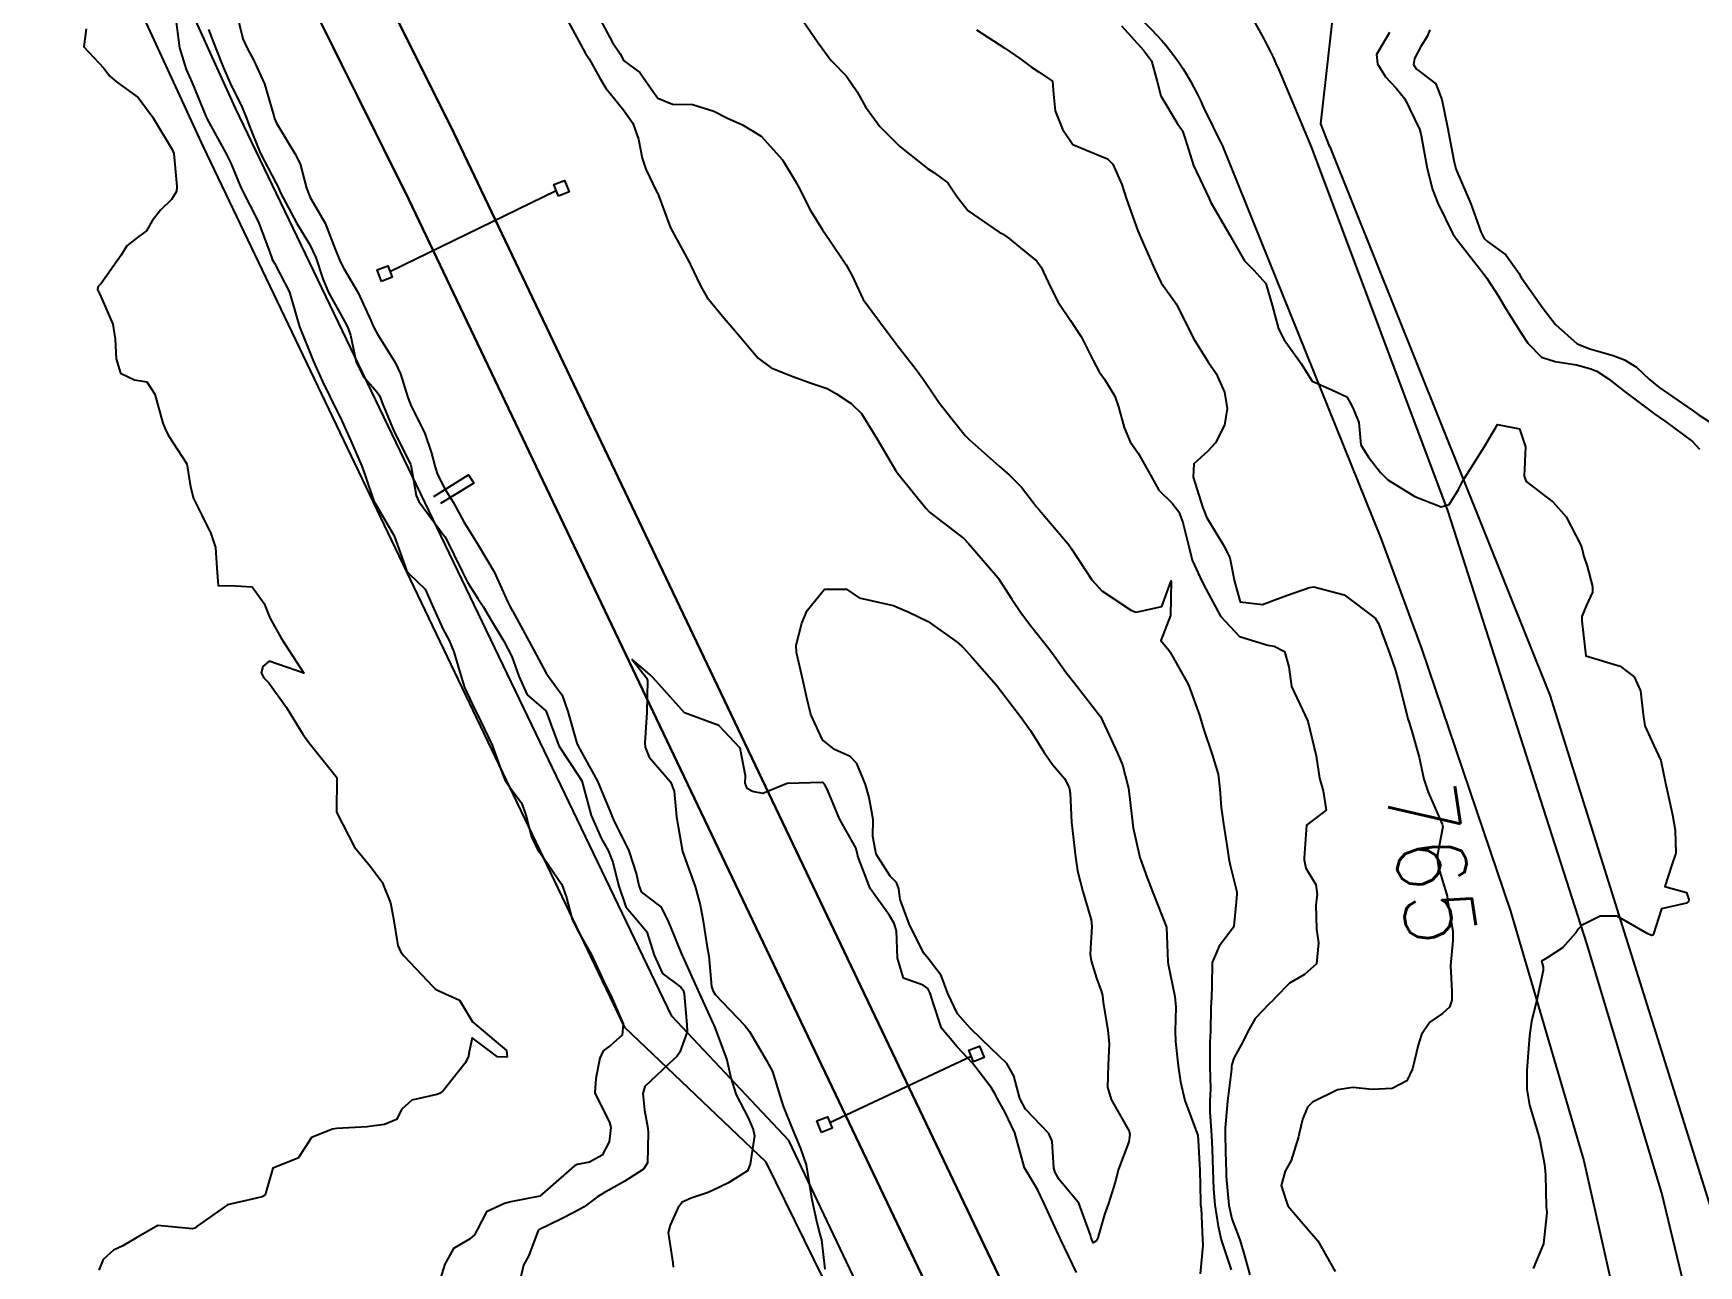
# Model space of a CAD drawing. Header units: metres. Extents: x 318500 to 325275, y 7408834 to 7428799.
# Drawn here: x 321625.1 to 321721.3, y 7423435.4 to 7423506.6 of the extents above; entities that cross this region are included whole.
import ezdxf
from ezdxf.enums import TextEntityAlignment as Align

# ---------------------------------------------------------------- set-up
doc = ezdxf.new("R2010")
doc.units = ezdxf.units.M
doc.header["$MEASUREMENT"] = 0
for name, color, linetype in [('Canaleta de Drenagem', 151, 'Continuous'), ('Cotas', 45, 'Continuous'), ('Curvas de Nivel 1m', 11, 'Continuous'), ('Curvas de Nivel 5m', 15, 'Continuous'), ('Divisas', 45, 'Continuous'), ('Linha Férrea', 20, 'Continuous'), ('Pórticos', 45, 'Continuous'), ('Subestação Elétrica', 143, 'Continuous'), ('Vias Primárias', 230, 'Continuous'), ('Vias Secundárias', 230, 'Continuous')]:
    doc.layers.add(name, color=color, linetype=linetype)
doc.styles.add('Style-STANDARD', font='STANDARD.shx')

msp = doc.modelspace()

# ---------------------------------------------------------------- linework, layer by layer
at = {"layer": 'Canaleta de Drenagem'}
msp.add_lwpolyline([(321648.235, 7423479.816), (321650.246, 7423481.062), (321650.54, 7423480.588), (321648.626, 7423479.401)], dxfattribs=at)
at = {"layer": 'Curvas de Nivel 1m', "flags": 128}
for points, elevation in [([(321633.298, 7423507.65), (321633.557, 7423505.715), (321633.944, 7423504.465), (321634.279, 7423503.704), (321635.061, 7423501.782), (321635.1, 7423501.691), (321635.149, 7423501.6), (321636.213, 7423499.674), (321636.507, 7423499.062), (321637.1, 7423497.66), (321638.103, 7423495.65), (321638.772, 7423493.907), (321638.858, 7423493.633), (321638.91, 7423493.503), (321639.037, 7423493.282), (321639.898, 7423491.621), (321640.269, 7423490.349), (321640.475, 7423489.615), (321640.972, 7423488.38), (321641.289, 7423487.605), (321641.8, 7423486.448), (321642.223, 7423485.591), (321642.919, 7423484.18), (321643.199, 7423483.576), (321643.451, 7423483.023), (321644.082, 7423481.562), (321644.284, 7423480.969), (321644.772, 7423479.551), (321644.858, 7423479.398), (321645.937, 7423477.539), (321646.573, 7423475.763), (321646.653, 7423475.531), (321646.798, 7423475.367), (321647.734, 7423474.461), (321648.167, 7423473.509), (321648.76, 7423472.176), (321649.127, 7423471.494), (321649.391, 7423470.84), (321649.803, 7423469.484), (321650.015, 7423468.783), (321650.621, 7423467.471), (321650.698, 7423467.335), (321651.596, 7423465.461), (321652.149, 7423463.953), (321652.335, 7423463.453), (321652.635, 7423462.985), (321653.306, 7423462.119), (321653.54, 7423461.436), (321653.866, 7423460.166), (321654.215, 7423459.426), (321654.583, 7423458.931), (321655.621, 7423457.404), (321655.868, 7423456.715), (321656.216, 7423455.395), (321656.531, 7423454.773), (321657.329, 7423453.382), (321658.054, 7423451.815), (321658.264, 7423451.372), (321658.484, 7423450.962), (321659.161, 7423449.359), (321659.109, 7423448.702), (321658.441, 7423448.105), (321658.013, 7423447.797), (321657.821, 7423447.376), (321657.593, 7423446.204), (321657.522, 7423445.379), (321658.385, 7423443.672), (321658.451, 7423443.369), (321658.368, 7423442.558), (321657.946, 7423441.785), (321657.232, 7423441.381), (321656.506, 7423441.231), (321656.348, 7423441.159), (321654.355, 7423439.42), (321652.689, 7423439.08), (321652.323, 7423438.986), (321651.27, 7423438.506), (321650.734, 7423437.466), (321650.578, 7423437.185), (321650.292, 7423436.936), (321649.378, 7423436.389), (321648.879, 7423435.491), (321648.25, 7423433.5)], 771), ([(321636.86, 7423507.666), (321637.209, 7423506.236), (321637.477, 7423505.657), (321637.816, 7423505.032), (321638.45, 7423503.647), (321639, 7423501.794), (321639.043, 7423501.641), (321639.146, 7423501.379), (321640.212, 7423499.624), (321640.508, 7423499.014), (321640.879, 7423497.613), (321641.092, 7423497.082), (321641.956, 7423495.597), (321642.539, 7423494.096), (321642.746, 7423493.584), (321642.834, 7423493.379), (321643.034, 7423492.974), (321643.86, 7423491.572), (321644.59, 7423489.97), (321644.777, 7423489.562), (321644.984, 7423489.179), (321646.004, 7423487.544), (321646.309, 7423486.892), (321646.725, 7423485.532), (321646.933, 7423485.036), (321647.69, 7423483.518), (321648.091, 7423482.313), (321648.305, 7423481.509), (321648.449, 7423481.079), (321648.868, 7423480.265), (321649.342, 7423479.495), (321649.97, 7423478.356), (321650.498, 7423477.475), (321650.823, 7423476.984), (321651.714, 7423475.461), (321652.517, 7423473.719), (321652.641, 7423473.451), (321652.776, 7423473.207), (321653.745, 7423471.435), (321654.723, 7423469.604), (321654.855, 7423469.418), (321655.64, 7423468.337), (321655.967, 7423467.401), (321656.497, 7423465.568), (321656.57, 7423465.391), (321656.668, 7423465.224), (321657.69, 7423463.379), (321658.435, 7423461.559), (321658.505, 7423461.371), (321658.617, 7423461.15), (321659.502, 7423459.356), (321659.94, 7423457.979), (321660.068, 7423457.347), (321660.201, 7423456.99), (321660.554, 7423456.71), (321661.343, 7423456.119), (321661.743, 7423455.322), (321662.512, 7423453.451), (321662.576, 7423453.309), (321662.624, 7423453.193), (321663.485, 7423451.3), (321664.346, 7423449.407), (321664.393, 7423449.291), (321664.458, 7423449.147), (321665.154, 7423447.279), (321665.382, 7423446.238), (321665.699, 7423445.271), (321666.39, 7423443.927), (321666.673, 7423443.256), (321666.743, 7423442.886), (321666.509, 7423441.258), (321666.346, 7423440.881), (321665.24, 7423440.177), (321664.334, 7423439.736), (321664.024, 7423439.602), (321663.102, 7423439.302), (321662.573, 7423439.061), (321662.321, 7423438.726), (321661.88, 7423437.743), (321661.773, 7423437.318), (321662.034, 7423435.553), (321662.055, 7423435.313)], 769), ([(321655.898, 7423507.413), (321656.724, 7423505.888), (321657, 7423505.402), (321657.197, 7423505.076), (321657.797, 7423504.001), (321658.171, 7423503.385), (321659.162, 7423502.164), (321659.733, 7423501.361), (321660.05, 7423500.442), (321660.271, 7423499.353), (321660.478, 7423498.714), (321661.101, 7423497.427), (321661.15, 7423497.339), (321661.187, 7423497.251), (321661.908, 7423495.332), (321662.942, 7423493.421), (321662.998, 7423493.32), (321663.039, 7423493.235), (321663.647, 7423491.932), (321664.018, 7423491.305), (321665.002, 7423490.11), (321665.712, 7423489.279), (321666.968, 7423487.807), (321667.713, 7423487.252), (321668.955, 7423486.739), (321670.073, 7423486.345), (321670.948, 7423486.053), (321671.493, 7423485.75), (321672.339, 7423485.189), (321672.931, 7423484.6), (321673.807, 7423483.171), (321674.883, 7423481.328), (321675.004, 7423481.158), (321675.853, 7423480.128), (321676.639, 7423479.133), (321676.857, 7423478.915), (321677.69, 7423478.275), (321678.834, 7423477.378), (321679.111, 7423477.097), (321680.801, 7423475.128), (321680.839, 7423475.079), (321681.607, 7423473.887), (321682.163, 7423473.059), (321682.768, 7423472.273), (321683.738, 7423471.035), (321684.167, 7423470.451), (321684.736, 7423469.668), (321685.252, 7423469.015), (321686.702, 7423467.134), (321686.785, 7423466.999), (321686.869, 7423466.826), (321687.711, 7423464.984), (321687.992, 7423464.309), (321688.353, 7423462.974), (321688.577, 7423461.014), (321688.584, 7423460.971), (321688.616, 7423460.682), (321689.003, 7423458.964), (321689.423, 7423457.802), (321689.757, 7423456.952), (321690.54, 7423454.94), (321690.623, 7423452.939), (321690.642, 7423452.805), (321691.024, 7423450.935), (321691.085, 7423450.329), (321691.041, 7423448.934), (321691.051, 7423448.334), (321691.206, 7423446.932), (321691.344, 7423446.008), (321691.6, 7423444.928), (321692.323, 7423442.978), (321692.343, 7423442.92), (321692.376, 7423442.632), (321692.46, 7423440.918), (321692.496, 7423439.082), (321692.511, 7423438.917), (321692.532, 7423438.712), (321692.628, 7423436.915), (321692.645, 7423436.565), (321692.478, 7423434.917)], 768), ([(321657.817, 7423507.391), (321658.556, 7423506.033), (321658.994, 7423505.373), (321659.063, 7423505.237), (321659.196, 7423504.998), (321660.138, 7423504.304), (321660.781, 7423503.346), (321661.172, 7423502.819), (321662.022, 7423502.477), (321663.167, 7423502.452), (321664.401, 7423502.062), (321665.156, 7423501.673), (321666.057, 7423501.276), (321667.14, 7423500.62), (321668.365, 7423499.248), (321669.108, 7423498.04), (321669.381, 7423497.514), (321669.518, 7423497.234), (321669.993, 7423496.32), (321670.681, 7423495.216), (321671.062, 7423494.66), (321672.045, 7423493.195), (321672.399, 7423492.555), (321673.02, 7423491.18), (321674.517, 7423489.165), (321674.981, 7423488.545), (321676.084, 7423487.143), (321676.454, 7423486.637), (321676.948, 7423485.906), (321677.263, 7423485.445), (321677.496, 7423485.122), (321678.914, 7423483.34), (321679.145, 7423483.098), (321680.887, 7423481.559), (321681.449, 7423481.071), (321682.161, 7423480.348), (321682.864, 7423479.449), (321683.036, 7423479.221), (321683.184, 7423479.045), (321684.831, 7423477.117), (321684.904, 7423477.019), (321685.048, 7423476.797), (321686.227, 7423475.006), (321686.801, 7423474.371), (321688.519, 7423473.239), (321688.782, 7423473.135), (321690.265, 7423473.47), (321690.81, 7423474.94), (321690.78, 7423472.94), (321690.215, 7423471.491), (321690.668, 7423470.941), (321690.703, 7423470.894), (321690.749, 7423470.832), (321691.813, 7423468.929), (321692.441, 7423467.186), (321692.516, 7423466.922), (321692.691, 7423466.347), (321693.185, 7423464.912), (321693.53, 7423463.778), (321693.616, 7423462.906), (321693.687, 7423461.852), (321693.836, 7423460.902), (321694.065, 7423459.431), (321694.14, 7423458.897), (321694.211, 7423458.52), (321694.572, 7423457.054), (321694.599, 7423456.918), (321694.601, 7423456.89), (321694.606, 7423456.853), (321694.563, 7423456.4), (321694.421, 7423455.013), (321694.366, 7423454.893), (321693.573, 7423453.856), (321693.18, 7423452.91), (321693.151, 7423451.565), (321693.139, 7423450.91), (321693.094, 7423450.297), (321693.075, 7423448.911), (321693.049, 7423448.313), (321693.036, 7423446.911), (321693.089, 7423445.583), (321693.049, 7423444.91), (321693.034, 7423444.277), (321693.131, 7423442.909), (321693.178, 7423442.098), (321693.22, 7423440.907), (321693.251, 7423439.818), (321693.34, 7423438.905), (321693.532, 7423437.681), (321693.692, 7423436.899), (321694.274, 7423435.155)], 767), ([(321669.579, 7423507.235), (321670.42, 7423506.014), (321671.001, 7423505.213), (321671.083, 7423505.096), (321671.198, 7423504.969), (321672.072, 7423504.08), (321672.68, 7423503.187), (321673.167, 7423502.312), (321673.984, 7423501.172), (321675.133, 7423500.032), (321676.263, 7423499.143), (321676.743, 7423498.762), (321677.114, 7423498.513), (321677.917, 7423497.926), (321678.448, 7423497.11), (321679.088, 7423496.316), (321680.885, 7423495.082), (321681.068, 7423494.977), (321681.37, 7423494.771), (321683.045, 7423493.398), (321683.306, 7423493.046), (321683.852, 7423491.862), (321684.287, 7423491.031), (321685.004, 7423489.978), (321685.628, 7423489.014), (321686.309, 7423487.667), (321686.661, 7423487.003), (321686.956, 7423486.597), (321687.562, 7423485.607), (321687.768, 7423484.988), (321688.103, 7423483.802), (321688.451, 7423482.977), (321688.9, 7423482.323), (321689.675, 7423480.958), (321690.101, 7423480.18), (321690.865, 7423479.424), (321691.248, 7423478.936), (321691.481, 7423478.303), (321691.822, 7423476.93), (321692.027, 7423476.133), (321692.572, 7423474.922), (321692.804, 7423474.49), (321693.667, 7423472.907), (321694.763, 7423471.737), (321696.393, 7423471.228), (321696.755, 7423471.18), (321697.352, 7423470.854), (321697.611, 7423469.982), (321697.762, 7423468.85), (321698.7, 7423466.84), (321699.18, 7423464.832), (321699.367, 7423463.539), (321699.581, 7423462.826), (321699.758, 7423461.698), (321698.62, 7423460.84), (321698.487, 7423458.946), (321698.49, 7423458.841), (321698.585, 7423458.352), (321699.16, 7423457.415), (321699.246, 7423456.83), (321699.166, 7423456.225), (321699.193, 7423454.83), (321699.318, 7423454.039), (321699.201, 7423452.83), (321698.504, 7423452.22), (321697.637, 7423451.71), (321696.821, 7423450.857), (321696.665, 7423450.681), (321696.485, 7423450.529), (321695.667, 7423449.677), (321695.221, 7423448.879), (321694.976, 7423448.358), (321694.437, 7423447.384), (321694.303, 7423447.021), (321694.292, 7423446.892), (321694.287, 7423446.751), (321694.061, 7423444.895), (321693.928, 7423443.356), (321693.923, 7423442.897), (321693.968, 7423441.284), (321693.977, 7423440.896), (321693.991, 7423440.54), (321694.139, 7423438.893), (321694.318, 7423438.095), (321694.776, 7423436.883), (321694.986, 7423436.183), (321695.357, 7423434.874)], 766), ([(321628.17, 7423506.826), (321628.035, 7423505.782), (321629.188, 7423504.552), (321629.514, 7423504.096), (321629.903, 7423503.759), (321631.167, 7423502.862), (321631.983, 7423501.728), (321633.122, 7423499.841), (321633.189, 7423499.709), (321633.217, 7423499.612), (321633.395, 7423497.707), (321633.386, 7423497.417), (321633.089, 7423496.965), (321632.444, 7423496.355), (321631.967, 7423495.727), (321631.636, 7423495.156), (321631.055, 7423494.719), (321630.515, 7423494.281), (321630.191, 7423493.753), (321629.023, 7423492.117), (321628.848, 7423491.945), (321628.811, 7423491.772), (321629.014, 7423491.36), (321629.71, 7423489.759), (321629.838, 7423488.896), (321629.89, 7423487.756), (321630.134, 7423486.935), (321630.948, 7423486.559), (321631.658, 7423486.44), (321632.127, 7423485.722), (321632.585, 7423484.045), (321632.717, 7423483.713), (321632.905, 7423483.358), (321633.965, 7423481.699), (321634.191, 7423480.372), (321634.353, 7423479.695), (321634.846, 7423478.731), (321635.365, 7423477.682), (321635.63, 7423476.866), (321635.711, 7423475.676), (321635.789, 7423474.674), (321636.79, 7423474.653), (321637.748, 7423474.604), (321638.446, 7423473.635), (321638.768, 7423472.802), (321639.418, 7423471.623), (321640.72, 7423469.61), (321638.73, 7423470.299), (321638.359, 7423470.002), (321638.272, 7423469.637), (321638.426, 7423469.343), (321638.714, 7423469.062), (321639.732, 7423467.62), (321640.677, 7423466.086), (321641.014, 7423465.605), (321642.64, 7423463.58), (321642.62, 7423461.58), (321643.658, 7423459.564), (321644.574, 7423458.451), (321645.248, 7423457.543), (321645.731, 7423456.355), (321645.878, 7423455.537), (321646.16, 7423453.889), (321646.306, 7423453.532), (321646.506, 7423453.289), (321648.19, 7423451.504), (321648.331, 7423451.355), (321648.478, 7423451.293), (321649.718, 7423450.727), (321650.46, 7423449.47), (321652.436, 7423447.831), (321652.478, 7423447.449), (321652.43, 7423447.432), (321651.911, 7423447.455), (321650.446, 7423448.545), (321650.263, 7423447.642), (321650.242, 7423447.473), (321650.026, 7423447.076), (321648.775, 7423445.495), (321648.571, 7423445.335), (321648.407, 7423445.289), (321646.961, 7423444.962), (321646.394, 7423444.444), (321646.084, 7423443.832), (321645.392, 7423443.54), (321644.495, 7423443.432), (321644.378, 7423443.424), (321642.639, 7423443.313), (321642.376, 7423443.281), (321641.164, 7423442.802), (321640.404, 7423441.609), (321640.35, 7423441.59), (321638.944, 7423441.024), (321638.543, 7423439.628), (321638.494, 7423439.462), (321638.326, 7423439.365), (321637.99, 7423439.3), (321636.313, 7423438.918), (321634.579, 7423437.686), (321634.428, 7423437.558), (321634.298, 7423437.526), (321632.3, 7423437.71), (321631.033, 7423436.985), (321630.282, 7423436.542), (321629.741, 7423436.285), (321629.149, 7423435.757), (321628.888, 7423435.134)], 772), ([(321687.935, 7423506.989), (321689.209, 7423505.59), (321689.677, 7423504.963), (321690.006, 7423503.776), (321690.216, 7423502.954), (321691.157, 7423501.375), (321691.457, 7423500.937), (321691.62, 7423500.458), (321692.094, 7423498.93), (321692.996, 7423497.026), (321693.041, 7423496.921), (321693.098, 7423496.78), (321694.198, 7423494.903), (321695.048, 7423493.415), (321695.589, 7423492.882), (321696.271, 7423492.11), (321696.639, 7423490.866), (321696.999, 7423489.492), (321697.339, 7423488.857), (321698.316, 7423487.5), (321698.72, 7423486.842), (321698.956, 7423486.478), (321700.094, 7423485.965), (321700.948, 7423485.56), (321701.229, 7423485.091), (321701.363, 7423484.804), (321701.64, 7423484.089), (321701.763, 7423482.797), (321702.195, 7423482.083), (321702.894, 7423481.197), (321703.32, 7423480.776), (321704.876, 7423479.805), (321706.395, 7423479.21), (321706.869, 7423479.358), (321707.393, 7423480.212), (321707.659, 7423480.718), (321708.91, 7423482.7), (321709.66, 7423483.962), (321710.926, 7423483.727), (321711.277, 7423482.674), (321711.198, 7423480.98), (321711.305, 7423480.674), (321712.873, 7423479.485), (321713.626, 7423478.642), (321714.467, 7423476.994), (321714.576, 7423476.624), (321714.62, 7423476.415), (321714.822, 7423475.786), (321715.143, 7423474.617), (321715.141, 7423474.28), (321714.794, 7423473.536), (321714.515, 7423472.893), (321714.522, 7423472.624), (321714.75, 7423470.62), (321716.744, 7423470.023), (321717.547, 7423469.397), (321717.912, 7423468.582), (321718.071, 7423467.218), (321718.163, 7423466.578), (321718.683, 7423465.435), (321719.08, 7423464.564), (321719.354, 7423463.256), (321719.498, 7423462.557), (321719.757, 7423461.429), (321719.915, 7423460.551), (321719.94, 7423459.21), (321719.717, 7423458.553), (321719.305, 7423457.287), (321720.574, 7423456.941), (321720.704, 7423456.539), (321720.684, 7423456.423), (321720.567, 7423456.326), (321719.123, 7423456.001), (321718.667, 7423454.568), (321718.622, 7423454.485), (321718.538, 7423454.459), (321718.297, 7423454.574), (321716.555, 7423455.58), (321715.585, 7423455.579), (321714.547, 7423455.054), (321714.327, 7423454.839), (321714.166, 7423454.626), (321713.41, 7423453.753), (321712.518, 7423453.178), (321712.192, 7423452.978), (321712.283, 7423452.653), (321712.293, 7423452.438), (321711.895, 7423450.659), (321711.615, 7423449.52), (321711.502, 7423448.664), (321711.429, 7423447.682), (321711.348, 7423446.666), (321711.348, 7423445.594), (321711.5, 7423444.664), (321711.975, 7423443.067), (321712.095, 7423442.654), (321712.359, 7423441.233), (321712.415, 7423440.649), (321712.456, 7423438.773), (321712.472, 7423438.648), (321712.502, 7423438.472), (321712.3, 7423436.65), (321711.707, 7423435.23)], 764), ([(321703.413, 7423506.601), (321703.222, 7423506.288), (321702.661, 7423505.342), (321702.724, 7423504.795), (321703.193, 7423504.046), (321703.798, 7423503.393), (321704.308, 7423502.773), (321705.154, 7423501.015), (321705.228, 7423500.759), (321705.247, 7423500.66), (321705.589, 7423498.753), (321705.895, 7423497.535), (321706.204, 7423496.743), (321707.074, 7423494.983), (321707.237, 7423494.728), (321707.922, 7423493.857), (321708.829, 7423492.712), (321709.037, 7423492.416), (321709.702, 7423491.372), (321710.117, 7423490.694), (321710.999, 7423489.287), (321711.401, 7423488.674), (321712.187, 7423487.867), (321712.98, 7423487.609), (321714.206, 7423487.41), (321714.976, 7423487.204), (321715.393, 7423487.043), (321716.067, 7423486.614), (321716.96, 7423485.904), (321718.745, 7423484.573), (321718.938, 7423484.434), (321719.353, 7423484.147), (321720.917, 7423482.994), (321721.311, 7423482.544)], 763), ([(321705.745, 7423506.752), (321705.6, 7423506.378), (321705.216, 7423505.794), (321704.866, 7423505.104), (321704.807, 7423504.766), (321704.951, 7423504.517), (321705.196, 7423504.34), (321706.084, 7423503.641), (321706.438, 7423502.741), (321706.761, 7423501.131), (321706.845, 7423500.735), (321707.127, 7423499.221), (321707.249, 7423498.729), (321707.341, 7423498.504), (321708.115, 7423496.72), (321708.699, 7423495.09), (321708.884, 7423494.712), (321709.067, 7423494.531), (321710.138, 7423493.776), (321710.895, 7423492.682), (321710.951, 7423492.584), (321711.046, 7423492.433), (321712.291, 7423490.661), (321713.006, 7423489.747), (321714.261, 7423488.637), (321714.987, 7423488.338), (321716.33, 7423487.956), (321716.981, 7423487.702), (321717.672, 7423487.285), (321718.432, 7423486.578), (321718.963, 7423486.119), (321720.33, 7423485.175), (321720.943, 7423484.766), (321721.229, 7423484.546), (321722.924, 7423483.454)], 762), ([(321685.351, 7423435.009), (321684.433, 7423436.883), (321684.374, 7423437.019), (321684.302, 7423437.179), (321683.456, 7423439.033), (321683.09, 7423439.791), (321682.35, 7423441.05), (321681.78, 7423443.059), (321681.229, 7423444.236), (321680.757, 7423445.075), (321680.641, 7423445.306), (321680.416, 7423445.686), (321679.342, 7423447.091), (321678.444, 7423448.038), (321677.551, 7423449.114), (321677.081, 7423450.521), (321676.892, 7423451.124), (321676.767, 7423451.4), (321676.495, 7423451.603), (321675.349, 7423451.998), (321675.014, 7423453.152), (321674.958, 7423454.729), (321674.818, 7423455.156), (321674.547, 7423455.623), (321673.434, 7423457.171), (321672.722, 7423459.045), (321672.693, 7423459.179), (321672.595, 7423459.529), (321671.665, 7423461.194), (321670.973, 7423462.877), (321670.783, 7423463.208), (321670.72, 7423463.278), (321670.651, 7423463.301), (321668.64, 7423463.24), (321667.23, 7423462.659), (321666.635, 7423462.775), (321666.32, 7423462.948), (321666.213, 7423463.266), (321666.229, 7423463.683), (321665.926, 7423465.271), (321664.69, 7423466.593), (321662.7, 7423467.32), (321660.902, 7423469.338), (321660.723, 7423469.523), (321659.691, 7423470.401), (321660.507, 7423469.343), (321660.564, 7423469.188), (321660.534, 7423467.342), (321660.423, 7423465.595), (321660.44, 7423465.343), (321660.661, 7423464.755), (321661.892, 7423463.327), (321662.109, 7423462.8), (321662.24, 7423461.316), (321662.59, 7423459.31), (321663.327, 7423457.302), (321663.611, 7423456.243), (321663.78, 7423455.298), (321664.027, 7423453.785), (321664.111, 7423453.294), (321664.275, 7423451.509), (321664.344, 7423451.291), (321664.487, 7423451.063), (321666.187, 7423449.264), (321666.455, 7423448.912), (321667.447, 7423447.245), (321667.794, 7423446.61), (321668.223, 7423445.233), (321668.401, 7423444.607), (321668.969, 7423443.224), (321669.412, 7423442.172), (321669.726, 7423441.216), (321670.008, 7423439.539), (321670.054, 7423439.213), (321670.313, 7423438.072), (321670.531, 7423437.207), (321670.614, 7423436.887), (321670.816, 7423435.202)], 768)]:
    msp.add_lwpolyline(points, dxfattribs=dict(at, elevation=elevation))
at = {"layer": 'Curvas de Nivel 1m', "elevation": 769, "flags": 128}
msp.add_lwpolyline([(321683.966, 7423464.334), (321684.655, 7423463.536), (321684.923, 7423463.017), (321684.986, 7423462.676), (321685.06, 7423461.016), (321685.113, 7423460.515), (321685.282, 7423459.013), (321685.403, 7423458.191), (321685.709, 7423457.009), (321686.185, 7423455.364), (321686.231, 7423455.003), (321686.135, 7423453.384), (321686.188, 7423453.003), (321686.5, 7423451.994), (321686.768, 7423451.271), (321686.836, 7423450.995), (321686.89, 7423450.587), (321687.145, 7423448.99), (321687.228, 7423448.209), (321687.164, 7423446.989), (321687.135, 7423445.707), (321687.343, 7423444.986), (321688.383, 7423443.171), (321688.414, 7423442.969), (321688.374, 7423442.55), (321687.767, 7423440.979), (321687.572, 7423440.211), (321687.199, 7423438.987), (321686.966, 7423438.345), (321686.575, 7423436.996), (321686.485, 7423436.809), (321686.296, 7423436.707), (321686.184, 7423437.001), (321686.149, 7423437.155), (321685.478, 7423439.009), (321684.344, 7423440.38), (321684.107, 7423440.783), (321684.039, 7423441.025), (321683.935, 7423442.588), (321683.738, 7423443.03), (321682.401, 7423444.443), (321682.064, 7423445.055), (321681.727, 7423446.364), (321681.322, 7423447.067), (321680.443, 7423447.925), (321679.218, 7423449.092), (321678.473, 7423449.943), (321677.905, 7423451.109), (321677.533, 7423452.147), (321676.78, 7423453.126), (321676.515, 7423453.47), (321675.673, 7423455.143), (321675.164, 7423456.548), (321675.094, 7423457.152), (321674.953, 7423457.533), (321674.577, 7423457.882), (321673.769, 7423459.168), (321673.588, 7423460.187), (321673.598, 7423461.17), (321673.372, 7423462.44), (321673.151, 7423463.175), (321672.662, 7423464.386), (321672.283, 7423464.802), (321671.373, 7423465.199), (321670.678, 7423465.756), (321669.994, 7423467.221), (321669.748, 7423468.262), (321669.546, 7423469.228), (321669.17, 7423470.808), (321669.149, 7423471.234), (321669.49, 7423472.508), (321669.788, 7423473.225), (321670.792, 7423474.455), (321672.06, 7423474.458), (321672.788, 7423473.97), (321674.336, 7423473.613), (321674.784, 7423473.513), (321675.026, 7423473.4), (321675.623, 7423473.147), (321676.772, 7423472.59), (321678.46, 7423471.399), (321678.751, 7423471.146), (321678.798, 7423471.1), (321679.341, 7423470.498), (321680.592, 7423469.081), (321680.728, 7423468.918), (321682.148, 7423467.058), (321682.689, 7423466.3), (321683.482, 7423465.038)], close=True, dxfattribs=at)
at = {"layer": 'Curvas de Nivel 5m', "flags": 128}
for points, elevation in [([(321635.216, 7423506.772), (321635.651, 7423505.683), (321636.081, 7423504.569), (321636.478, 7423503.671), (321637.159, 7423502.27), (321637.419, 7423501.657), (321637.572, 7423501.228), (321638.199, 7423499.649), (321639.103, 7423497.925), (321639.208, 7423497.746), (321639.258, 7423497.638), (321639.382, 7423497.349), (321640.303, 7423495.622), (321641.052, 7423494.385), (321641.427, 7423493.604), (321641.817, 7423492.387), (321642.148, 7423491.593), (321642.997, 7423490.072), (321643.262, 7423489.577), (321643.423, 7423489.136), (321643.743, 7423487.572), (321644.153, 7423486.769), (321644.943, 7423485.865), (321645.069, 7423485.677), (321645.127, 7423485.548), (321645.261, 7423485.221), (321645.954, 7423483.54), (321646.882, 7423481.687), (321646.929, 7423481.529), (321647.218, 7423479.879), (321647.37, 7423479.522), (321648.831, 7423477.545), (321648.863, 7423477.5), (321648.922, 7423477.405), (321649.871, 7423475.484), (321650.173, 7423474.858), (321650.785, 7423473.921), (321651.077, 7423473.467), (321651.552, 7423472.678), (321652.276, 7423471.455), (321652.737, 7423470.574), (321653.138, 7423469.444), (321653.633, 7423468.36), (321654.7, 7423467.438), (321654.715, 7423467.404), (321655.452, 7423465.408), (321656.643, 7423463.603), (321656.777, 7423463.389), (321656.847, 7423463.179), (321657.311, 7423461.383), (321657.925, 7423460.052), (321658.3, 7423459.373), (321658.58, 7423458.696), (321658.906, 7423457.365), (321659.313, 7423456.124), (321659.983, 7423455.348), (321660.53, 7423454.676), (321660.964, 7423453.333), (321661.442, 7423452.269), (321662.492, 7423451.487), (321662.626, 7423451.309), (321662.692, 7423451.103), (321662.836, 7423449.306), (321662.868, 7423448.892), (321662.436, 7423447.724), (321662.261, 7423447.484), (321662.096, 7423447.315), (321660.414, 7423445.738), (321660.311, 7423445.341), (321660.396, 7423444.381), (321660.59, 7423443.337), (321660.616, 7423443.097), (321660.579, 7423441.337), (321660.346, 7423440.977), (321659.266, 7423440.283), (321658.334, 7423439.75), (321658.08, 7423439.625), (321657.684, 7423439.376), (321656.908, 7423438.797), (321656.316, 7423438.466), (321655.615, 7423438.096), (321654.301, 7423437.466), (321654.271, 7423437.45), (321654.253, 7423437.421), (321653.715, 7423435.992), (321653.412, 7423435.433), (321653.164, 7423434.341)], 770), ([(321679.56, 7423506.762), (321681.209, 7423505.707), (321682.137, 7423505.066), (321682.739, 7423504.6), (321683.193, 7423504.325), (321683.952, 7423503.803), (321684.006, 7423503.038), (321684.12, 7423502.081), (321684.531, 7423501.029), (321685.137, 7423500.132), (321686.606, 7423499.527), (321687.125, 7423499.311), (321687.432, 7423498.995), (321687.953, 7423497.832), (321688.229, 7423496.983), (321688.894, 7423495.151), (321688.969, 7423494.972), (321689.067, 7423494.756), (321689.846, 7423492.958), (321690.24, 7423492.16), (321691.021, 7423491.05), (321691.097, 7423490.939), (321691.185, 7423490.771), (321692.105, 7423488.929), (321692.97, 7423487.558), (321693.404, 7423486.913), (321693.883, 7423485.84), (321694.052, 7423484.903), (321693.89, 7423483.941), (321693.363, 7423482.913), (321692.902, 7423482.42), (321692.122, 7423481.697), (321692.085, 7423480.928), (321692.633, 7423479.151), (321692.727, 7423478.921), (321692.856, 7423478.629), (321693.889, 7423476.904), (321694.192, 7423476.268), (321694.457, 7423474.895), (321694.793, 7423473.725), (321696.081, 7423473.581), (321696.795, 7423473.841), (321697.527, 7423474.125), (321698.806, 7423474.557), (321699.054, 7423474.589), (321700.8, 7423474.136), (321702.587, 7423472.783), (321702.775, 7423472.475), (321703.417, 7423470.773), (321703.753, 7423469.757), (321704.027, 7423468.767), (321704.484, 7423466.981), (321704.546, 7423466.762), (321704.693, 7423466.327), (321705.133, 7423464.753), (321705.407, 7423463.499), (321705.654, 7423462.745), (321706.463, 7423460.892), (321706.486, 7423460.732), (321706.183, 7423459.149), (321706.182, 7423458.736), (321706.247, 7423458.395), (321706.576, 7423457.311), (321706.71, 7423456.867), (321706.737, 7423456.727), (321706.767, 7423456.528), (321707.068, 7423454.722), (321707.082, 7423454.171), (321706.946, 7423452.723), (321707.024, 7423451.25), (321707.018, 7423450.722), (321706.886, 7423450.322), (321706.478, 7423449.958), (321705.749, 7423449.462), (321705.257, 7423448.748), (321705.068, 7423448.133), (321704.736, 7423446.755), (321704.423, 7423446.073), (321703.561, 7423445.627), (321702.418, 7423445.564), (321701.305, 7423445.683), (321700.417, 7423445.553), (321698.965, 7423444.832), (321698.682, 7423444.56), (321698.395, 7423443.836), (321698.202, 7423443.023), (321698.168, 7423442.842), (321697.737, 7423441.468), (321697.398, 7423440.85), (321697.163, 7423440.03), (321697.553, 7423438.848), (321698.317, 7423437.954), (321699.271, 7423436.825), (321700.274, 7423435.059)], 765)]:
    msp.add_lwpolyline(points, dxfattribs=dict(at, elevation=elevation))
at = {"layer": 'Divisas'}
for points in [[(321699.975, 7423500), (321699.442, 7423501.329), (321702.762, 7423530.699), (321705.518, 7423554.993), (321677.482, 7423551.993), (321664.857, 7423550.212), (321647.546, 7423547.347), (321631.644, 7423582.745)], [(321798.408, 7423062.119), (321777.132, 7423107.463), (321757.655, 7423149.344), (321734.113, 7423197.355), (321731.833, 7423201.667), (321730.167, 7423202.535), (321719.947, 7423225.172), (321701.996, 7423262.16), (321706.362, 7423264.28), (321696.328, 7423275.474), (321685.772, 7423301.165), (321683.281, 7423307.141), (321676.341, 7423330.446), (321678.009, 7423338.236), (321696.545, 7423359.078), (321697.828, 7423364.45), (321699.229, 7423365.673), (321692.278, 7423387.398), (321689.972, 7423395.244), (321681.85, 7423415.001), (321668.742, 7423442.628), (321661.973, 7423449.808), (321636.774, 7423502.241), (321629.595, 7423518.058)], [(321699.975, 7423500), (321712.665, 7423468.347), (321723.801, 7423432.874), (321724.413, 7423395.488), (321725.845, 7423368.649), (321726.385, 7423366.137), (321737.835, 7423342.928), (321743.539, 7423327.108), (321746.105, 7423320.609), (321751.902, 7423311.465), (321754.994, 7423306.875), (321762.06, 7423289.76), (321785.977, 7423238.984), (321793.165, 7423219.545), (321800.721, 7423203.22), (321815.249, 7423176.269), (321835.723, 7423152.496), (321873.042, 7423110.787), (321868.797, 7423088.304), (321867.014, 7423069.92), (321867.801, 7423064.364), (321869.121, 7423060.597)]]:
    msp.add_lwpolyline(points, dxfattribs=at)
at = {"layer": 'Linha Férrea'}
for points in [[(321625.181, 7423540.483), (321646.79, 7423496.959), (321893.02, 7422980.599), (321927.568, 7422912.57), (321960.071, 7422844.091), (321960.071, 7422844.091), (322054.8, 7422642.247, -0.028698), (322111.168, 7422494.248), (322140.246, 7422392.292, 0.177815), (322346.493, 7422099.021)], [(322346.493, 7422099.021, -0.177815), (322140.246, 7422392.292), (322111.168, 7422494.248, 0.028698), (322054.8, 7422642.247), (321960.071, 7422844.091), (321960.071, 7422844.091), (321927.568, 7422912.57), (321893.02, 7422980.599), (321646.79, 7423496.959), (321625.181, 7423540.483, -0.08675)], [(321634.288, 7423531.029), (321649.189, 7423501.212), (321891.508, 7422993.323), (321931.636, 7422913.121), (321963.221, 7422846.706), (322059.233, 7422642.556), (322059.233, 7422642.556, -0.026965), (322115.311, 7422495.115), (322143.825, 7422393.254, 0.177055), (322348.62, 7422102.056)], [(322348.62, 7422102.056, -0.177055), (322143.825, 7422393.254), (322115.311, 7422495.115, 0.026965), (322059.233, 7422642.556), (322059.233, 7422642.556), (321963.221, 7422846.706), (321931.636, 7422913.121), (321891.508, 7422993.323), (321649.189, 7423501.212), (321634.288, 7423531.029, -0.065289)]]:
    msp.add_lwpolyline(points, format="xyb", dxfattribs=at)
at = {"layer": 'Pórticos'}
for points in [[(321645.704, 7423492.805), (321655.3, 7423497.49)], [(321671.101, 7423443.668), (321679.266, 7423447.502)]]:
    msp.add_lwpolyline(points, dxfattribs=at)
for points in [[(321655.432, 7423497.157), (321655.168, 7423497.824), (321655.782, 7423498.067), (321656.046, 7423497.4)], [(321645.221, 7423492.229), (321644.958, 7423492.895), (321645.572, 7423493.138), (321645.836, 7423492.471)], [(321679.398, 7423447.169), (321679.134, 7423447.835), (321679.749, 7423448.078), (321680.012, 7423447.412)], [(321670.618, 7423443.092), (321670.354, 7423443.758), (321670.969, 7423444.001), (321671.233, 7423443.335)]]:
    msp.add_lwpolyline(points, close=True, dxfattribs=at)
at = {"layer": 'Subestação Elétrica'}
msp.add_lwpolyline([(321580.924, 7423490.95), (321583.618, 7423483.997), (321584.657, 7423484.343), (321588.581, 7423473.843), (321587.312, 7423473.497), (321598.514, 7423451.541), (321619.535, 7423429.942), (321631.06, 7423411.666), (321655.378, 7423364.882), (321666.881, 7423341.517), (321671.334, 7423340.59), (321678.013, 7423337.623), (321696.565, 7423359.69), (321697.864, 7423365.624), (321688.405, 7423398.674), (321667.43, 7423441.369), (321659.267, 7423449.157), (321634.942, 7423500), (321625.555, 7423520.356), (321617.366, 7423538.978), (321575.873, 7423519.537), (321578.875, 7423506.854), (321584.404, 7423492.45)], close=True, dxfattribs=at)
at = {"layer": 'Vias Primárias'}
for points in [[(323715.644, 7420145.548, 0), (323709.04, 7420132.939)], [(323831.088, 7420001.787, 0), (323833.844, 7420008.443, 0.220888)]]:
    msp.add_lwpolyline(points, format="xyb", dxfattribs=at)
at = {"layer": 'Vias Secundárias'}
for points in [[(321698.916, 7423500), (321697.196, 7423504.09, 0.114513), (321689.827, 7423514.278)], [(321688.765, 7423507.635, -0.115918), (321692.665, 7423502.306), (321693.789, 7423500), (321702.942, 7423477.341), (321705.259, 7423471.028), (321710.4, 7423455.87), (321714.646, 7423441.454), (321716.189, 7423434.517), (321717.345, 7423427.58), (321718.247, 7423416.754), (321718.247, 7423404.55), (321718.118, 7423387.052), (321718.374, 7423374.834)]]:
    msp.add_lwpolyline(points, format="xyb", dxfattribs=at)
msp.add_lwpolyline([(321790.711, 7423224.487), (321779.605, 7423250.489), (321766.203, 7423277.906), (321756.955, 7423298.151), (321752.09, 7423308.68), (321749.072, 7423313.794), (321745.137, 7423320.481), (321741.848, 7423328.899), (321738.437, 7423338.208), (321735.022, 7423347.143), (321729.245, 7423358.96), (321725.834, 7423365.909), (321724.522, 7423368.794), (321723.209, 7423373.813), (321722.815, 7423375.124), (321722.422, 7423402.135), (321722.027, 7423417.12), (321721.239, 7423428.807), (321720.403, 7423434.319), (321719.136, 7423439.576), (321714.806, 7423453.999), (321706.795, 7423478.95), (321698.916, 7423500)], dxfattribs=at)

# ---------------------------------------------------------------- texts
at = {"layer": 'Cotas', "style": 'Style-STANDARD'}
msp.add_text('765', height=4, rotation=278.58428, dxfattribs=at).set_placement((321705.845, 7423458.614, 765), align=Align.MIDDLE_CENTER)

doc.saveas('drawing.dxf')
